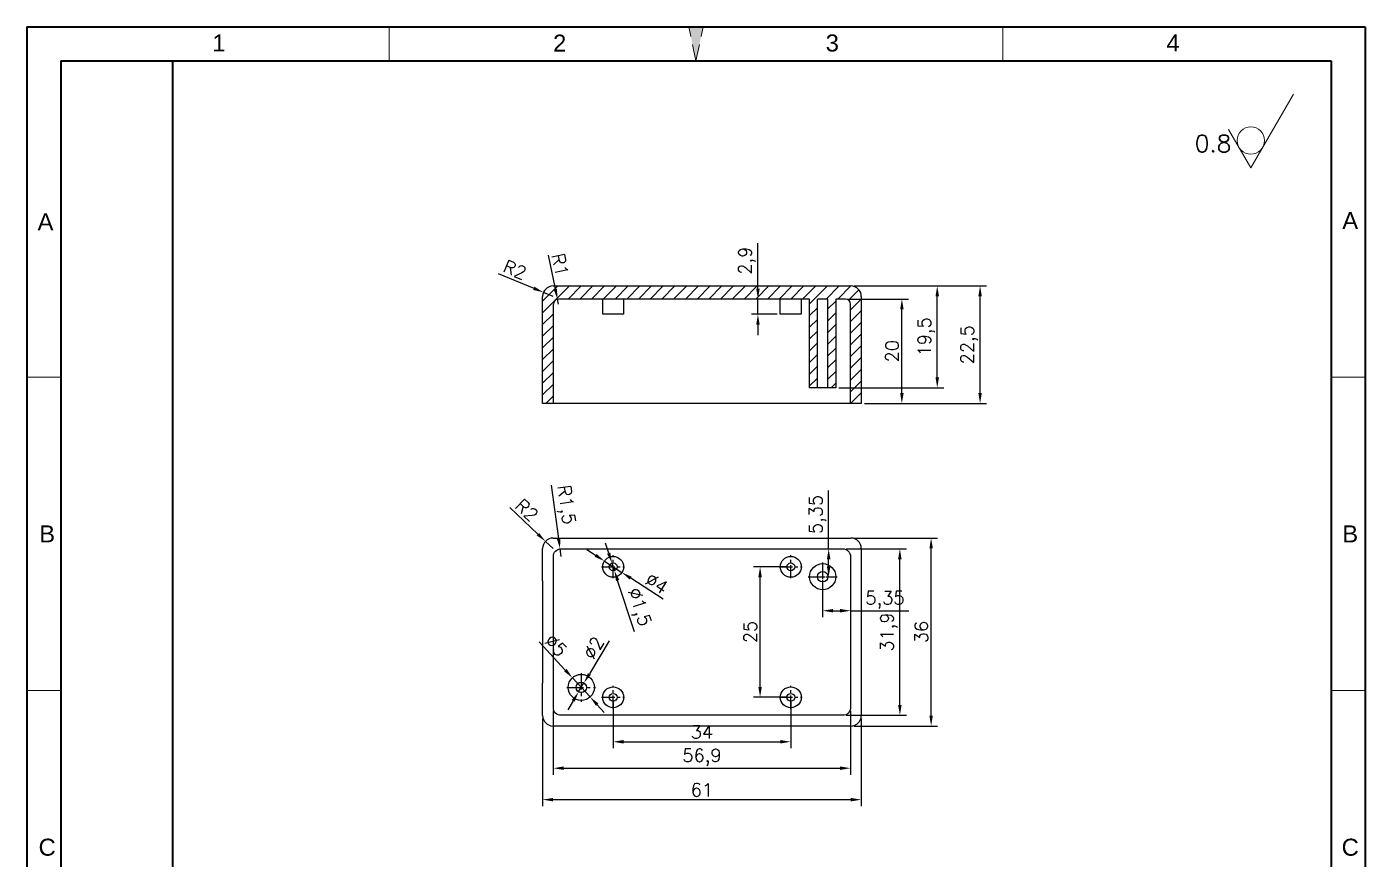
# Model space of a CAD drawing. Header units: millimetres. Extents: x 16928 to 17184, y 609 to 983.
# Drawn here: x 16928 to 17184.2, y 823.3 to 982.8 of the extents above; entities that cross this region are included whole.
import ezdxf
from ezdxf.enums import TextEntityAlignment as Align

# ---------------------------------------------------------------- set-up
doc = ezdxf.new("R2010")
doc.units = ezdxf.units.MM
for name, pattern in [('ACAD_ISO10W100', [18, 12, -3, 0, -3]), ('CENTER', [50.8, 31.75, -6.35, 6.35, -6.35]), ('HIDDEN2', [4.7625, 3.175, -1.5875])]:
    doc.linetypes.add(name, pattern=pattern)
for name, color, linetype, lineweight in [('dim', 82, 'Continuous', 9), ('图层1', 7, 'ACAD_ISO10W100', 15), ('图层4', 7, 'Continuous', 40), ('图层5', 7, 'HIDDEN2', 15), ('细实线', 3, 'Continuous', 18)]:
    doc.layers.add(name, color=color, linetype=linetype, lineweight=lineweight)
doc.layers.add('尺寸线', color=7, linetype='Continuous')
doc.styles.get("Standard").update_dxf_attribs({"font": 'txt', "bigfont": 'gbcbig.shx'})
doc.styles.add('样式 3', font='arial.ttf', dxfattribs={"height": 3.8})
doc.dimstyles.new('ISO-25', dxfattribs={"dimtxt": 2.5, "dimasz": 2.5, "dimexe": 1.25, "dimexo": 0.625, "dimtad": 1, "dimtxsty": 'Standard', "dimcen": 2.5, "dimadec": 0, "dimazin": 0, "dimtfac": 1, "dimtmove": 0, "dimatfit": 3, "dimfxl": 0, "dimarcsym": 0})

# ---------------------------------------------------------------- blocks, each defined once
blk = doc.blocks.new('*D455')
at = {"layer": 'Defpoints', "color": 0}
for p in [(17085.72, 933.14), (17110.46, 933.14), (17087.72, 910.64)]:
    blk.add_point(p, dxfattribs=at)
at = {"layer": 'dim', "color": 0, "lineweight": -2}
for p, q in [((17086.35, 933.14), (17111.71, 933.14)), ((17110.46, 912.64), (17110.46, 931.14)), ((17088.35, 910.64), (17111.71, 910.64))]:
    blk.add_line(p, q, dxfattribs=at)
at = {"layer": 'dim', "color": 0}
for points in [[(17110.13, 931.14), (17110.8, 931.14), (17110.46, 933.14)], [(17110.13, 912.64), (17110.8, 912.64), (17110.46, 910.64)]]:
    blk.add_solid(points, dxfattribs=at)
at = {"layer": 'dim', "color": 0, "insert": (17108.38, 921.89), "char_height": 2.5, "attachment_point": 5, "rotation": 90}
blk.add_mtext('22,5', dxfattribs=at)
blk = doc.blocks.new('*D456')
at = {"layer": 'Defpoints', "color": 0}
for p in [(17085.72, 933.14), (17102.26, 933.14), (17082.82, 913.64)]:
    blk.add_point(p, dxfattribs=at)
at = {"layer": 'dim', "color": 0, "lineweight": -2}
for p, q in [((17086.35, 933.14), (17103.51, 933.14)), ((17102.26, 915.64), (17102.26, 931.14)), ((17083.45, 913.64), (17103.51, 913.64))]:
    blk.add_line(p, q, dxfattribs=at)
at = {"layer": 'dim', "color": 0}
for points in [[(17101.93, 931.14), (17102.6, 931.14), (17102.26, 933.14)], [(17101.93, 915.64), (17102.6, 915.64), (17102.26, 913.64)]]:
    blk.add_solid(points, dxfattribs=at)
at = {"layer": 'dim', "color": 0, "insert": (17100.18, 923.39), "char_height": 2.5, "attachment_point": 5, "rotation": 90}
blk.add_mtext('19,5', dxfattribs=at)
blk = doc.blocks.new('*D457')
at = {"layer": 'Defpoints', "color": 0}
for p in [(17067.94, 930.64), (17072.22, 930.64), (17072.22, 927.74)]:
    blk.add_point(p, dxfattribs=at)
at = {"layer": 'dim', "color": 0, "lineweight": -2}
for p, q in [((17067.94, 932.64), (17067.94, 941.31)), ((17071.6, 930.64), (17066.69, 930.64)), ((17067.94, 927.74), (17067.94, 930.64)), ((17071.6, 927.74), (17066.69, 927.74)), ((17067.94, 925.74), (17067.94, 923.74))]:
    blk.add_line(p, q, dxfattribs=at)
at = {"layer": 'dim', "color": 0}
for points in [[(17067.61, 932.64), (17068.27, 932.64), (17067.94, 930.64)], [(17067.61, 925.74), (17068.27, 925.74), (17067.94, 927.74)]]:
    blk.add_solid(points, dxfattribs=at)
at = {"layer": 'dim', "color": 0, "insert": (17065.86, 937.98), "char_height": 2.5, "attachment_point": 5, "rotation": 90}
blk.add_mtext('2,9', dxfattribs=at)
blk = doc.blocks.new('*D458')
at = {"layer": 'Defpoints', "color": 0}
for p in [(17084.67, 930.64), (17095.49, 930.64), (17087.72, 910.64)]:
    blk.add_point(p, dxfattribs=at)
at = {"layer": 'dim', "color": 0, "lineweight": -2}
for p, q in [((17085.3, 930.64), (17096.74, 930.64)), ((17095.49, 912.64), (17095.49, 928.64)), ((17088.35, 910.64), (17096.74, 910.64))]:
    blk.add_line(p, q, dxfattribs=at)
at = {"layer": 'dim', "color": 0}
for points in [[(17095.16, 928.64), (17095.83, 928.64), (17095.49, 930.64)], [(17095.16, 912.64), (17095.83, 912.64), (17095.49, 910.64)]]:
    blk.add_solid(points, dxfattribs=at)
at = {"layer": 'dim', "color": 0, "insert": (17093.62, 920.64), "char_height": 2.5, "attachment_point": 5, "rotation": 90}
blk.add_mtext('20', dxfattribs=at)
blk = doc.blocks.new('*D459')
at = {"layer": 'Defpoints', "color": 0}
for p in [(17026.88, 931.92), (17028.72, 931.14)]:
    blk.add_point(p, dxfattribs=at)
at = {"layer": 'dim', "color": 0, "lineweight": -2}
for p, q in [((17018.19, 935.55), (17025.04, 932.69)), ((17028.72, 931.14), (17026.88, 931.92))]:
    blk.add_line(p, q, dxfattribs=at)
at = {"layer": 'dim', "color": 0}
blk.add_solid([(17025.16, 933), (17024.91, 932.38), (17026.88, 931.92)], dxfattribs=at)
at = {"layer": 'dim', "color": 0, "insert": (17021.42, 936.24), "char_height": 2.5, "attachment_point": 5, "rotation": 337.2725}
blk.add_mtext('R2', dxfattribs=at)
blk = doc.blocks.new('*D460')
at = {"layer": 'Defpoints', "color": 0}
for p in [(17029.56, 930.62), (17029.77, 929.64)]:
    blk.add_point(p, dxfattribs=at)
at = {"layer": 'dim', "color": 0, "lineweight": -2}
for p, q in [((17027.76, 939.01), (17029.14, 932.58)), ((17029.77, 929.64), (17029.56, 930.62))]:
    blk.add_line(p, q, dxfattribs=at)
at = {"layer": 'dim', "color": 0}
blk.add_solid([(17029.47, 932.65), (17028.82, 932.51), (17029.56, 930.62)], dxfattribs=at)
at = {"layer": 'dim', "color": 0, "insert": (17030.07, 937.17), "char_height": 2.5, "attachment_point": 5, "rotation": 282.1507}
blk.add_mtext('R1', dxfattribs=at)
blk = doc.blocks.new('*D461')
at = {"layer": 'Defpoints', "color": 0}
for p in [(17085.72, 884.86), (17101.09, 884.86), (17085.72, 848.86)]:
    blk.add_point(p, dxfattribs=at)
at = {"layer": 'dim', "color": 0, "lineweight": -2}
for p, q in [((17086.35, 884.86), (17102.34, 884.86)), ((17101.09, 850.86), (17101.09, 882.86)), ((17086.35, 848.86), (17102.34, 848.86))]:
    blk.add_line(p, q, dxfattribs=at)
at = {"layer": 'dim', "color": 0}
for points in [[(17100.76, 882.86), (17101.42, 882.86), (17101.09, 884.86)], [(17100.76, 850.86), (17101.42, 850.86), (17101.09, 848.86)]]:
    blk.add_solid(points, dxfattribs=at)
at = {"layer": 'dim', "color": 0, "insert": (17099.22, 866.86), "char_height": 2.5, "attachment_point": 5, "rotation": 90}
blk.add_mtext('36', dxfattribs=at)
blk = doc.blocks.new('*D462')
at = {"layer": 'Defpoints', "color": 0}
for p in [(17068.35, 879.36), (17074.22, 879.36), (17074.22, 854.36)]:
    blk.add_point(p, dxfattribs=at)
at = {"layer": 'dim', "color": 0, "lineweight": -2}
for p, q in [((17073.6, 879.36), (17067.1, 879.36)), ((17068.35, 856.36), (17068.35, 877.36)), ((17073.6, 854.36), (17067.1, 854.36))]:
    blk.add_line(p, q, dxfattribs=at)
at = {"layer": 'dim', "color": 0}
for points in [[(17068.02, 877.36), (17068.68, 877.36), (17068.35, 879.36)], [(17068.02, 856.36), (17068.68, 856.36), (17068.35, 854.36)]]:
    blk.add_solid(points, dxfattribs=at)
at = {"layer": 'dim', "color": 0, "insert": (17066.47, 866.86), "char_height": 2.5, "attachment_point": 5, "rotation": 90}
blk.add_mtext('25', dxfattribs=at)
blk = doc.blocks.new('*D463')
at = {"layer": 'Defpoints', "color": 0}
for p in [(17040.22, 854.36), (17074.22, 854.36), (17074.22, 845.84)]:
    blk.add_point(p, dxfattribs=at)
at = {"layer": 'dim', "color": 0, "lineweight": -2}
for p, q in [((17040.22, 853.73), (17040.22, 844.59)), ((17074.22, 853.73), (17074.22, 844.59)), ((17042.22, 845.84), (17072.22, 845.84))]:
    blk.add_line(p, q, dxfattribs=at)
at = {"layer": 'dim', "color": 0}
for points in [[(17042.22, 846.18), (17042.22, 845.51), (17040.22, 845.84)], [(17072.22, 846.18), (17072.22, 845.51), (17074.22, 845.84)]]:
    blk.add_solid(points, dxfattribs=at)
at = {"layer": 'dim', "color": 0, "insert": (17057.22, 847.72), "char_height": 2.5, "attachment_point": 5}
blk.add_mtext('34', dxfattribs=at)
blk = doc.blocks.new('*D464')
at = {"layer": 'Defpoints', "color": 0}
for p in [(17028.77, 852.41), (17085.67, 852.41), (17085.67, 840.78)]:
    blk.add_point(p, dxfattribs=at)
at = {"layer": 'dim', "color": 0, "lineweight": -2}
for p, q in [((17028.77, 851.78), (17028.77, 839.53)), ((17085.67, 851.78), (17085.67, 839.53)), ((17030.77, 840.78), (17083.67, 840.78))]:
    blk.add_line(p, q, dxfattribs=at)
at = {"layer": 'dim', "color": 0}
for points in [[(17030.77, 841.12), (17030.77, 840.45), (17028.77, 840.78)], [(17083.67, 841.12), (17083.67, 840.45), (17085.67, 840.78)]]:
    blk.add_solid(points, dxfattribs=at)
at = {"layer": 'dim', "color": 0, "insert": (17057.22, 842.87), "char_height": 2.5, "attachment_point": 5}
blk.add_mtext('56,9', dxfattribs=at)
blk = doc.blocks.new('*D465')
at = {"layer": 'Defpoints', "color": 0}
for p in [(17026.72, 850.86), (17087.72, 850.86), (17087.72, 834.76)]:
    blk.add_point(p, dxfattribs=at)
at = {"layer": 'dim', "color": 0, "lineweight": -2}
for p, q in [((17026.72, 850.23), (17026.72, 833.51)), ((17087.72, 850.23), (17087.72, 833.51)), ((17028.72, 834.76), (17085.72, 834.76))]:
    blk.add_line(p, q, dxfattribs=at)
at = {"layer": 'dim', "color": 0}
for points in [[(17028.72, 835.09), (17028.72, 834.42), (17026.72, 834.76)], [(17085.72, 835.09), (17085.72, 834.42), (17087.72, 834.76)]]:
    blk.add_solid(points, dxfattribs=at)
at = {"layer": 'dim', "color": 0, "insert": (17057.22, 836.63), "char_height": 2.5, "attachment_point": 5}
blk.add_mtext('61', dxfattribs=at)
blk = doc.blocks.new('*D466')
at = {"layer": 'Defpoints', "color": 0}
for p in [(17084.22, 882.81), (17095.11, 882.81), (17084.22, 850.91)]:
    blk.add_point(p, dxfattribs=at)
at = {"layer": 'dim', "color": 0, "lineweight": -2}
for p, q in [((17084.84, 882.81), (17096.36, 882.81)), ((17095.11, 852.91), (17095.11, 880.81)), ((17084.84, 850.91), (17096.36, 850.91))]:
    blk.add_line(p, q, dxfattribs=at)
at = {"layer": 'dim', "color": 0}
for points in [[(17094.77, 880.81), (17095.44, 880.81), (17095.11, 882.81)], [(17094.77, 852.91), (17095.44, 852.91), (17095.11, 850.91)]]:
    blk.add_solid(points, dxfattribs=at)
at = {"layer": 'dim', "color": 0, "insert": (17093.02, 866.86), "char_height": 2.5, "attachment_point": 5, "rotation": 90}
blk.add_mtext('31,9', dxfattribs=at)
blk = doc.blocks.new('*D467')
at = {"layer": 'Defpoints', "color": 0}
for p in [(17080.32, 877.46), (17085.67, 877.46), (17085.67, 870.94)]:
    blk.add_point(p, dxfattribs=at)
at = {"layer": 'dim', "color": 0, "lineweight": -2}
for p, q in [((17080.32, 876.83), (17080.32, 869.69)), ((17085.67, 876.83), (17085.67, 869.69)), ((17082.32, 870.94), (17083.67, 870.94)), ((17085.67, 870.94), (17096.84, 870.94))]:
    blk.add_line(p, q, dxfattribs=at)
at = {"layer": 'dim', "color": 0}
for points in [[(17082.32, 871.28), (17082.32, 870.61), (17080.32, 870.94)], [(17083.67, 871.28), (17083.67, 870.61), (17085.67, 870.94)]]:
    blk.add_solid(points, dxfattribs=at)
at = {"layer": 'dim', "color": 0, "insert": (17092.26, 873.03), "char_height": 2.5, "attachment_point": 5}
blk.add_mtext('5,35', dxfattribs=at)
blk = doc.blocks.new('*D468')
at = {"layer": 'Defpoints', "color": 0}
for p in [(17080.32, 882.81), (17081.47, 882.81), (17080.32, 877.46)]:
    blk.add_point(p, dxfattribs=at)
at = {"layer": 'dim', "color": 0, "lineweight": -2}
for p, q in [((17081.47, 882.81), (17081.47, 893.98)), ((17080.95, 882.81), (17082.72, 882.81)), ((17081.47, 879.46), (17081.47, 880.81)), ((17080.95, 877.46), (17082.72, 877.46))]:
    blk.add_line(p, q, dxfattribs=at)
at = {"layer": 'dim', "color": 0}
for points in [[(17081.14, 880.81), (17081.81, 880.81), (17081.47, 882.81)], [(17081.14, 879.46), (17081.81, 879.46), (17081.47, 877.46)]]:
    blk.add_solid(points, dxfattribs=at)
at = {"layer": 'dim', "color": 0, "insert": (17079.39, 889.39), "char_height": 2.5, "attachment_point": 5, "rotation": 90}
blk.add_mtext('5,35', dxfattribs=at)
blk = doc.blocks.new('*D469')
at = {"layer": 'Defpoints', "color": 0}
for p in [(17038.55, 880.45), (17041.9, 878.27)]:
    blk.add_point(p, dxfattribs=at)
at = {"layer": 'dim', "color": 0, "lineweight": -2}
for p, q in [((17036.87, 881.54), (17035.2, 882.63)), ((17038.55, 880.45), (17041.9, 878.27)), ((17049.79, 873.13), (17043.58, 877.18))]:
    blk.add_line(p, q, dxfattribs=at)
at = {"layer": 'dim', "color": 0}
for points in [[(17037.06, 881.82), (17036.69, 881.26), (17038.55, 880.45)], [(17043.76, 877.45), (17043.39, 876.9), (17041.9, 878.27)]]:
    blk.add_solid(points, dxfattribs=at)
at = {"layer": 'dim', "color": 0, "insert": (17048.55, 876.18), "char_height": 2.5, "attachment_point": 5, "rotation": 326.9207}
blk.add_mtext('∅4', dxfattribs=at)
blk = doc.blocks.new('*D470')
at = {"layer": 'Defpoints', "color": 0}
for p in [(17039.99, 880.07), (17040.46, 878.65)]:
    blk.add_point(p, dxfattribs=at)
at = {"layer": 'dim', "color": 0, "lineweight": -2}
for p, q in [((17039.37, 881.97), (17038.74, 883.87)), ((17039.99, 880.07), (17040.46, 878.65)), ((17044.31, 866.93), (17041.08, 876.75))]:
    blk.add_line(p, q, dxfattribs=at)
at = {"layer": 'dim', "color": 0}
for points in [[(17039.68, 882.08), (17039.05, 881.87), (17039.99, 880.07)], [(17041.4, 876.85), (17040.77, 876.64), (17040.46, 878.65)]]:
    blk.add_solid(points, dxfattribs=at)
at = {"layer": 'dim', "color": 0, "insert": (17044.99, 871.54), "char_height": 2.5, "attachment_point": 5, "rotation": 288.2166}
blk.add_mtext('∅1,5', dxfattribs=at)
blk = doc.blocks.new('*D471')
at = {"layer": 'Defpoints', "color": 0}
for p in [(17032.43, 858.1), (17035.82, 854.42)]:
    blk.add_point(p, dxfattribs=at)
at = {"layer": 'dim', "color": 0, "lineweight": -2}
for p, q in [((17026.04, 865.01), (17031.07, 859.57)), ((17035.82, 854.42), (17032.43, 858.1)), ((17037.18, 852.95), (17038.53, 851.48))]:
    blk.add_line(p, q, dxfattribs=at)
at = {"layer": 'dim', "color": 0}
for points in [[(17031.32, 859.79), (17030.83, 859.34), (17032.43, 858.1)], [(17037.42, 853.18), (17036.93, 852.73), (17035.82, 854.42)]]:
    blk.add_solid(points, dxfattribs=at)
at = {"layer": 'dim', "color": 0, "insert": (17029.26, 864.3), "char_height": 2.5, "attachment_point": 5, "rotation": 312.7109}
blk.add_mtext('∅5', dxfattribs=at)
blk = doc.blocks.new('*D472')
at = {"layer": 'Defpoints', "color": 0}
for p in [(17034.64, 857.12), (17033.61, 855.4)]:
    blk.add_point(p, dxfattribs=at)
at = {"layer": 'dim', "color": 0, "lineweight": -2}
for p, q in [((17039.49, 865.19), (17035.67, 858.83)), ((17033.61, 855.4), (17034.64, 857.12)), ((17032.58, 853.69), (17031.55, 851.97))]:
    blk.add_line(p, q, dxfattribs=at)
at = {"layer": 'dim', "color": 0}
for points in [[(17035.39, 859), (17035.96, 858.66), (17034.64, 857.12)], [(17032.29, 853.86), (17032.86, 853.52), (17033.61, 855.4)]]:
    blk.add_solid(points, dxfattribs=at)
at = {"layer": 'dim', "color": 0, "insert": (17036.49, 863.83), "char_height": 2.5, "attachment_point": 5, "rotation": 58.9747}
blk.add_mtext('∅2', dxfattribs=at)
blk = doc.blocks.new('*D473')
at = {"layer": 'Defpoints', "color": 0}
for p in [(17027.27, 884.23), (17028.72, 882.86)]:
    blk.add_point(p, dxfattribs=at)
at = {"layer": 'dim', "color": 0, "lineweight": -2}
for p, q in [((17020.43, 890.7), (17025.82, 885.61)), ((17028.72, 882.86), (17027.27, 884.23))]:
    blk.add_line(p, q, dxfattribs=at)
at = {"layer": 'dim', "color": 0}
blk.add_solid([(17026.05, 885.85), (17025.59, 885.36), (17027.27, 884.23)], dxfattribs=at)
at = {"layer": 'dim', "color": 0, "insert": (17023.69, 890.2), "char_height": 2.5, "attachment_point": 5, "rotation": 316.6011}
blk.add_mtext('R2', dxfattribs=at)
blk = doc.blocks.new('*D474')
at = {"layer": 'Defpoints', "color": 0}
for p in [(17030.06, 882.79), (17030.27, 881.31)]:
    blk.add_point(p, dxfattribs=at)
at = {"layer": 'dim', "color": 0, "lineweight": -2}
for p, q in [((17028.33, 895), (17029.78, 884.77)), ((17030.27, 881.31), (17030.06, 882.79))]:
    blk.add_line(p, q, dxfattribs=at)
at = {"layer": 'dim', "color": 0}
blk.add_solid([(17030.11, 884.82), (17029.45, 884.73), (17030.06, 882.79)], dxfattribs=at)
at = {"layer": 'dim', "color": 0, "insert": (17030.98, 891.17), "char_height": 2.5, "attachment_point": 5, "rotation": 278.0877}
blk.add_mtext('R1,5', dxfattribs=at)

msp = doc.modelspace()

# ---------------------------------------------------------------- hatches: boundary and pattern name
h = msp.add_hatch()
h.set_pattern_fill('ANSI31', color=8, scale=0.5, style=0)
h.set_pattern_definition([(45, (2033.1683, 545.3342), (-1.12253202, 1.12253202), [])])
h.paths.add_polyline_path([(17028.725, 933.144, 0.4142136), (17026.725, 931.144), (17026.725, 910.644), (17028.775, 910.644), (17028.775, 929.644, -0.4142136), (17029.775, 930.644), (17077.825, 930.644), (17077.825, 913.644), (17079.325, 913.644), (17079.325, 930.644), (17081.325, 930.644), (17081.325, 913.644), (17082.825, 913.644), (17082.825, 930.644), (17084.675, 930.644, -0.4142136), (17085.675, 929.644), (17085.675, 910.644), (17087.725, 910.644), (17087.725, 931.144, 0.4142136), (17085.725, 933.144)])
at = {"layer": '图层5'}
msp.add_hatch(color=0, dxfattribs=at).paths.add_polyline_path([(17056.083, 976.263), (17054.741, 982.785), (17057.425, 982.785)])

# ---------------------------------------------------------------- linework, layer by layer
for p, q in [((17028.725, 933.144), (17085.725, 933.144)), ((17026.725, 910.644), (17026.725, 931.144)), ((17077.825, 930.644), (17029.775, 930.644)), ((17038.225, 927.744), (17038.225, 930.644)), ((17042.225, 930.644), (17042.225, 927.744)), ((17072.225, 927.744), (17072.225, 930.644)), ((17076.225, 930.644), (17076.225, 927.744)), ((17077.825, 913.644), (17077.825, 930.644)), ((17079.325, 913.644), (17079.325, 930.644)), ((17081.325, 930.644), (17079.325, 930.644)), ((17081.325, 913.644), (17081.325, 930.644)), ((17084.675, 930.644), (17082.825, 930.644)), ((17082.825, 930.644), (17082.825, 913.644)), ((17087.725, 931.144), (17087.725, 910.644)), ((17028.775, 910.644), (17028.775, 929.644)), ((17042.225, 927.744), (17038.225, 927.744)), ((17076.225, 927.744), (17072.225, 927.744)), ((17085.675, 910.644), (17085.675, 929.644)), ((17082.825, 913.644), (17077.825, 913.644)), ((17087.725, 910.644), (17026.725, 910.644)), ((17028.725, 884.859), (17085.725, 884.859)), ((17026.725, 876.657), (17026.725, 882.859)), ((17087.725, 882.859), (17087.725, 876.657)), ((17026.725, 876.657), (17026.725, 857.061)), ((17087.725, 876.657), (17087.725, 857.061)), ((17026.725, 850.859), (17026.725, 857.061)), ((17087.725, 857.061), (17087.725, 850.859)), ((17085.725, 848.859), (17028.725, 848.859))]:
    msp.add_line(p, q)
at = {"color": 1, "linetype": 'CENTER', "ltscale": 0.08}
for p, q in [((17040.225, 877.159), (17040.225, 881.559)), ((17074.225, 877.159), (17074.225, 881.559)), ((17038.025, 879.359), (17042.425, 879.359)), ((17072.025, 879.359), (17076.425, 879.359)), ((17040.225, 852.159), (17040.225, 856.559)), ((17074.225, 852.159), (17074.225, 856.559)), ((17038.025, 854.359), (17042.425, 854.359)), ((17072.025, 854.359), (17076.425, 854.359))]:
    msp.add_line(p, q, dxfattribs=at)
at = {"color": 1, "linetype": 'CENTER', "ltscale": 0.1}
for p, q in [((17080.325, 880.209), (17080.325, 874.709)), ((17077.575, 877.459), (17083.075, 877.459)), ((17034.125, 859.009), (17034.125, 853.509)), ((17031.375, 856.259), (17036.875, 856.259))]:
    msp.add_line(p, q, dxfattribs=at)
msp.add_lwpolyline([(17030.275, 882.809), (17084.175, 882.809, -0.4142136), (17085.675, 881.309), (17085.675, 852.409, -0.4142136), (17084.175, 850.909), (17030.275, 850.909, -0.4142136), (17028.775, 852.409), (17028.775, 881.309, -0.4142136)], format="xyb", close=True)
for centre, radius in [((17040.225, 879.359), 2), ((17040.225, 879.359), 0.75), ((17074.225, 879.359), 2), ((17074.225, 879.359), 0.75), ((17080.325, 877.459), 2.5), ((17080.325, 877.459), 1), ((17034.125, 856.259), 2.5), ((17034.125, 856.259), 1), ((17040.225, 854.359), 2), ((17074.225, 854.359), 2), ((17040.225, 854.359), 0.75), ((17074.225, 854.359), 0.75)]:
    msp.add_circle(centre, radius)
for centre, radius, start, end in [((17028.725, 931.144), 2, 90, 180), ((17085.725, 931.144), 2, 0, 90), ((17029.775, 929.644), 1, 90, 180), ((17084.675, 929.644), 1, 0, 90), ((17028.725, 882.859), 2, 90, 180), ((17085.725, 882.859), 2, 0, 90), ((17028.725, 850.859), 2, 180, 270), ((17085.725, 850.859), 2, 270, 0)]:
    msp.add_arc(centre, radius, start, end)
at = {"layer": '图层1', "color": 0}
for p, q in [((16997.379, 976.263), (16997.379, 982.785)), ((17114.787, 976.263), (17114.787, 982.785)), ((16934.501, 915.667), (16927.978, 915.667)), ((17184.188, 915.667), (17177.665, 915.667)), ((16934.501, 855.659), (16927.978, 855.659)), ((17184.188, 855.659), (17177.665, 855.659))]:
    msp.add_line(p, q, dxfattribs=at)
at = {"layer": '图层4', "color": 0}
msp.add_line((16955.91, 615.038), (16955.91, 976.263), dxfattribs=at)
at = {"layer": '图层5', "color": 0}
for q in [(17054.741, 982.785), (17057.425, 982.785)]:
    msp.add_line((17056.083, 976.263), q, dxfattribs=at)
at = {"layer": '尺寸线', "color": 0, "lineweight": 40}
for p, q in [((16927.978, 982.785), (17184.188, 982.785)), ((16927.978, 982.785), (16927.978, 608.515)), ((17184.188, 982.785), (17184.188, 608.515)), ((16934.501, 976.263), (17177.665, 976.263)), ((16934.501, 976.263), (16934.501, 615.038)), ((17177.665, 976.263), (17177.665, 615.038))]:
    msp.add_line(p, q, dxfattribs=at)
at = {"layer": '细实线', "color": 0}
for p, q in [((17162.284, 955.78), (17170.437, 969.901)), ((17158.038, 963.134), (17162.284, 955.78))]:
    msp.add_line(p, q, dxfattribs=at)
msp.add_circle((17162.284, 960.998), 2.609, dxfattribs=at)

# ---------------------------------------------------------------- texts
at = {"layer": '图层1', "color": 0, "style": '样式 3'}
for s, p in [('B', (16931.881, 885.663)), ('B', (17181.314, 885.663)), ('C', (16931.881, 825.654)), ('C', (17181.314, 825.654))]:
    msp.add_text(s, height=3.261, dxfattribs=at).set_placement(p, align=Align.MIDDLE)
at = {"layer": '图层5', "color": 0, "style": '样式 3'}
for s, p in [('1', (16964.766, 979.682)), ('2', (17029.992, 979.682)), ('3', (17082.174, 979.682)), ('4', (17147.4, 979.682)), ('A', (16931.564, 945.434)), ('A', (17181.314, 945.671))]:
    msp.add_text(s, height=3.261, dxfattribs=at).set_placement(p, align=Align.MIDDLE)
at = {"layer": '细实线', "color": 0, "insert": (17151.56, 962.041), "char_height": 3.2613, "width": 12.176, "attachment_point": 1}
msp.add_mtext('0.8', dxfattribs=at)

# ---------------------------------------------------------------- dimensions: what is measured, and where the dimension line sits
at = {"layer": 'dim'}
for base, p1, p2, picture, middle in [((17067.941, 930.644), (17072.225, 927.744), (17072.225, 930.644), '*D457', (17065.858, 937.977)), ((17102.264, 933.144), (17082.825, 913.644), (17085.725, 933.144), '*D456', (17100.181, 923.394)), ((17110.464, 933.144), (17087.725, 910.644), (17085.725, 933.144), '*D455', (17108.38, 921.894)), ((17095.495, 930.644), (17087.725, 910.644), (17084.675, 930.644), '*D458', (17093.62, 920.644)), ((17081.474, 882.809), (17080.325, 877.459), (17080.325, 882.809), '*D468', (17079.391, 889.392)), ((17101.091, 884.859), (17085.725, 848.859), (17085.725, 884.859), '*D461', (17099.216, 866.859)), ((17095.107, 882.809), (17084.219, 850.909), (17084.219, 882.809), '*D466', (17093.024, 866.859)), ((17068.349, 879.359), (17074.225, 854.359), (17074.225, 879.359), '*D462', (17066.474, 866.859))]:
    dim = msp.add_linear_dim(base=base, p1=p1, p2=p2, angle=90, dimstyle='ISO-25', override={"dimasz": 2}, dxfattribs=at)
    dim.commit()
    dim.dimension.update_dxf_attribs({"geometry": picture, "text_midpoint": middle})
for center, mpoint, picture, middle in [((17028.725, 931.144), (17026.88, 931.917), '*D459', (17021.417, 936.238)), ((17029.775, 929.644), (17029.564, 930.622), '*D460', (17030.073, 937.167)), ((17030.275, 881.309), (17030.064, 882.794), '*D474', (17030.977, 891.172)), ((17028.725, 882.859), (17027.272, 884.233), '*D473', (17023.686, 890.204))]:
    dim = msp.add_radius_dim(center=center, mpoint=mpoint, dimstyle='ISO-25', override={"dimasz": 2}, dxfattribs=at)
    dim.commit()
    dim.dimension.update_dxf_attribs({"geometry": picture, "text_midpoint": middle})
for p1, p2, picture, middle in [((17038.549, 880.45), (17041.901, 878.267), '*D469', (17048.545, 876.177)), ((17039.99, 880.071), (17040.459, 878.646), '*D470', (17044.991, 871.54)), ((17035.821, 854.422), (17032.429, 858.096), '*D471', (17029.257, 864.297)), ((17033.609, 855.402), (17034.64, 857.116), '*D472', (17036.491, 863.831))]:
    dim = msp.add_diameter_dim_2p(p1=p1, p2=p2, dimstyle='ISO-25', override={"dimasz": 2}, dxfattribs=at)
    dim.commit()
    dim.dimension.update_dxf_attribs({"geometry": picture, "text_midpoint": middle})
for base, p1, p2, picture, middle in [((17085.675, 870.945), (17080.325, 877.459), (17085.675, 877.459), '*D467', (17092.258, 873.028)), ((17074.225, 845.844), (17040.225, 854.359), (17074.225, 854.359), '*D463', (17057.225, 847.719)), ((17087.725, 834.758), (17026.725, 850.859), (17087.725, 850.859), '*D465', (17057.225, 836.633)), ((17085.675, 840.782), (17028.775, 852.409), (17085.675, 852.409), '*D464', (17057.225, 842.865))]:
    dim = msp.add_linear_dim(base=base, p1=p1, p2=p2, dimstyle='ISO-25', override={"dimasz": 2}, dxfattribs=at)
    dim.commit()
    dim.dimension.update_dxf_attribs({"geometry": picture, "text_midpoint": middle})

doc.saveas('drawing.dxf')
